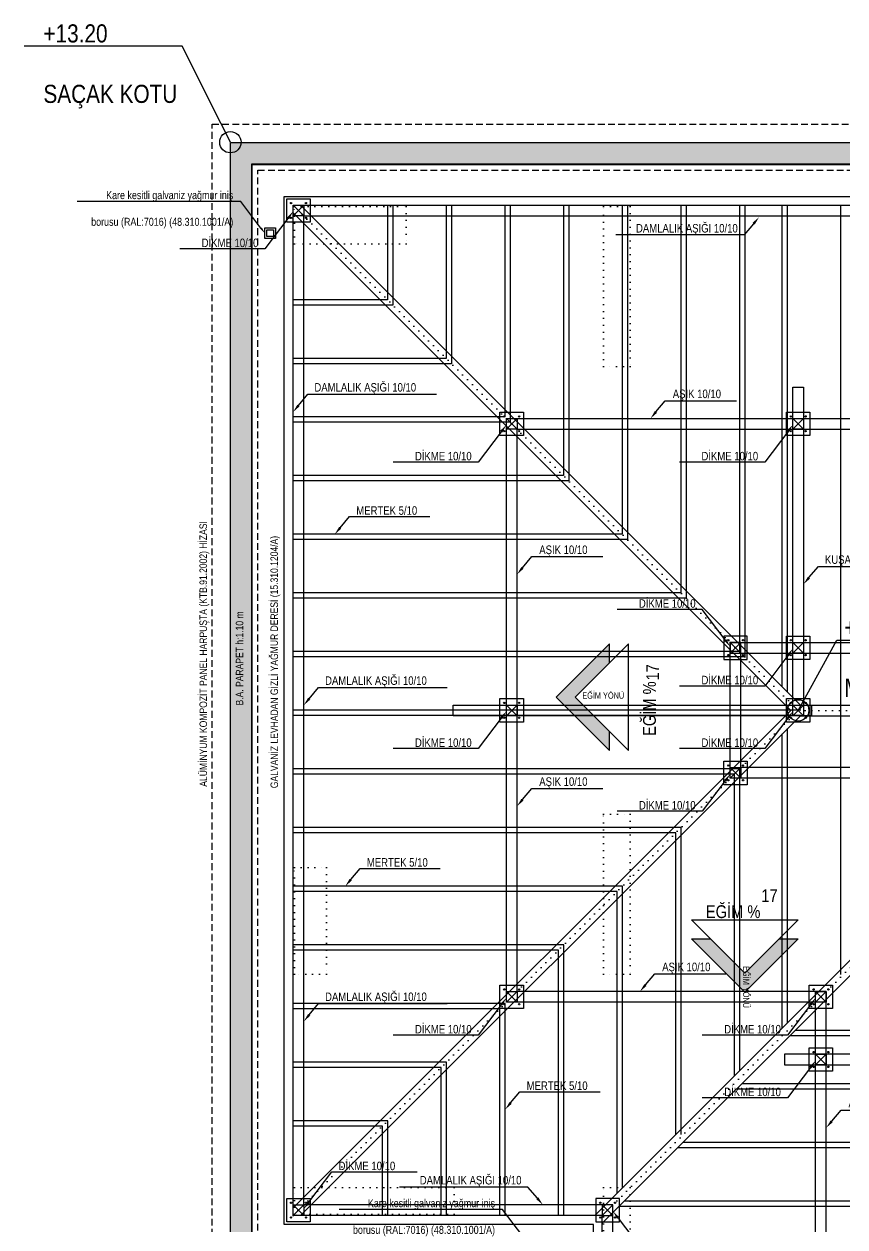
# Model space of a CAD drawing. Header units: inches. Extents: x 21 to 32698, y 13 to 3712.
# Drawn here: x 20666 to 21436, y 1625 to 2753 of the extents above; entities that cross this region are included whole.
import ezdxf
from ezdxf import colors
from ezdxf.entities.mleader import LeaderData, LeaderLine
from ezdxf.math import Vec2, Vec3

# ---------------------------------------------------------------- set-up
doc = ezdxf.new("R2010")
doc.units = ezdxf.units.IN
doc.header["$MEASUREMENT"] = 0
doc.linetypes.add('DOT', pattern=[6.35, 0, -6.35])
doc.linetypes.add('HIDDEN', pattern=[9.525, 6.35, -3.175])
for name, color, linetype, lineweight in [('Z_MİM_-KM-ALUMINIUM-20', 8, 'Continuous', 25), ('Z_MİM_-KM-BEAM-RAY', 8, 'DOT', 25), ('Z_MİM_-KM-DETL-TEXT', 8, 'Continuous', 25), ('Z_MİM_-KM-DRAINER', 8, 'Continuous', 25), ('Z_MİM_-KM-IRON-09', 8, 'Continuous', 25), ('Z_MİM_-KM-PATTERN-00', 8, 'Continuous', 25), ('Z_MİM_-KM-PATTERN-09', 8, 'Continuous', 25), ('Z_MİM_-KM-RAIN GUTTER', 8, 'Continuous', 25), ('Z_MİM_-KM-ROOF-AŞIK', 8, 'Continuous', 25), ('Z_MİM_-KM-ROOF-DİKME', 8, 'Continuous', 25), ('Z_MİM_-KM-ROOF-KUŞAKLAMA', 8, 'Continuous', 25), ('Z_MİM_-KM-ROOF-MAHYA AŞIĞI', 8, 'Continuous', 25), ('Z_MİM_-KM-ROOF-MERTEK', 8, 'Continuous', 25), ('Z_MİM_-KM-ROOF-RAY', 8, 'DOT', 25), ('Z_MİM_-KM-STRC-CONCRETE', 8, 'Continuous', 25), ('Z_MİM_-KM-TEXT-DETAIL', 8, 'Continuous', 25), ('Z_MİM_-KM-TEXT-SYMB', 8, 'Continuous', 25), ('Z_MİM_00', 8, 'Continuous', 25)]:
    doc.layers.add(name, color=color, linetype=linetype, lineweight=lineweight)
doc.styles.add('-KM-OLCU', font='ARIALN.TTF')
doc.styles.add('Arial Narrow', font='ARIALN.TTF', dxfattribs={"height": 8})
doc.styles.add('YAZI K.P. POZ', font='ARIALN.TTF', dxfattribs={"height": 10})

# ---------------------------------------------------------------- blocks, each defined once
blk = doc.blocks.new('-KM-Kolon_İz')
at = {"layer": 'Z_MİM_-KM-BEAM-RAY'}
for points in [[(0, 0), (105, 0), (105, -35), (0, -35)], [(290, 0), (315, 0), (315, -150), (290, -150)], [(290, -570), (315, -570), (315, -720), (290, -720)], [(0, -620), (30, -620), (30, -720), (0, -720)], [(0, -920), (150, -920), (150, -945), (0, -945)], [(290, -920), (315, -920), (315, -1070), (290, -1070)]]:
    blk.add_lwpolyline(points, close=True, dxfattribs=at)
blk = doc.blocks.new('A$C53B90D11')
at = {"layer": 'Z_MİM_-KM-TEXT-DETAIL', "color": 7, "insert": (57.1, 1.5, -100915.3), "char_height": 7, "width": 891.619, "attachment_point": 9, "rotation": 0.0108, "style": 'YAZI K.P. POZ'}
blk.add_mtext('\\pxi-2,l3,t4;GALVANİZ LEVHADAN GİZLİ YAĞMUR DERESİ{\\A1; }(15.310.1204/A)', dxfattribs=at)
blk = doc.blocks.new('A$C744C2893')
at = {"layer": 'Z_MİM_-KM-TEXT-DETAIL', "color": 7, "insert": (38, 2.5, -100915.3), "char_height": 7, "width": 891.619, "attachment_point": 9, "rotation": 0.0108, "style": 'YAZI K.P. POZ'}
blk.add_mtext('\\A1;\\pxi-3,l4,t4;B.A.^IPARAPET h:1.10 m', dxfattribs=at)
blk = doc.blocks.new('A$C90d01a21')
at = {"layer": 'Z_MİM_-KM-TEXT-DETAIL', "color": 7, "insert": (0, 15.5), "char_height": 7, "width": 337.922, "attachment_point": 1, "rotation": 0.0217, "style": 'YAZI K.P. POZ'}
blk.add_mtext('ALÜMİNYUM KOMPOZİT PANEL HARPUŞTA (KTB.91.2002) HİZASI', dxfattribs=at)
blk = doc.blocks.new('*U321')
for p, q in [((-50, 0), (0, -50)), ((-50, 0), (50, 0)), ((0, -50), (50, 0)), ((-50, -17.8), (0, -67.8)), ((-50, -17.8), (-32.2, -17.8)), ((0, -67.8), (50, -17.8)), ((32.2, -17.8), (50, -17.8))]:
    blk.add_line(p, q)
at = {"layer": 'Z_MİM_-KM-PATTERN-00'}
for points in [[(0, -67.8), (-50, -17.8), (0, -50), (-32.2, -17.8)], [(0, -67.8), (0, -50), (50, -17.8), (32.2, -17.8)]]:
    blk.add_solid(points, dxfattribs=at)
at = {"color": 7, "insert": (-36.5, 13.6), "char_height": 12, "attachment_point": 1, "style": '-KM-OLCU'}
blk.add_mtext_dynamic_manual_height_columns('EĞİM % ', width=2146.306, gutter_width=500, heights=[0], dxfattribs=at)
at = {"color": 7, "insert": (4.4, -43.4), "char_height": 6, "attachment_point": 1, "rotation": 270, "style": '-KM-OLCU'}
blk.add_mtext_dynamic_manual_height_columns('EĞİM YÖNÜ', width=2146.306, gutter_width=500, heights=[0], dxfattribs=at)
at = {"color": 7, "style": '-KM-OLCU'}
blk.add_attdef('AÇISI', (15.5, 16.9), '', height=12, dxfattribs=at)
blk = doc.blocks.new('*U323')
for p, q in [((-67.8, 0), (-17.8, 50)), ((-50, 0), (0, 50)), ((-17.8, 32.2), (-17.8, 50)), ((0, -50), (0, 50)), ((-17.8, -50), (-67.8, 0)), ((0, -50), (-50, 0)), ((-17.8, -50), (-17.8, -32.2))]:
    blk.add_line(p, q)
at = {"layer": 'Z_MİM_-KM-PATTERN-00'}
for points in [[(-67.8, 0), (-50, 0), (-17.8, 50), (-17.8, 32.2)], [(-67.8, 0), (-17.8, -50), (-50, 0), (-17.8, -32.2)]]:
    blk.add_solid(points, dxfattribs=at)
at = {"color": 7, "insert": (13.6, -36.5), "char_height": 12, "attachment_point": 1, "rotation": 90, "style": '-KM-OLCU'}
blk.add_mtext_dynamic_manual_height_columns('EĞİM % ', width=2146.306, gutter_width=500, heights=[0], dxfattribs=at)
at = {"color": 7, "insert": (-43.4, 4.4), "char_height": 6, "attachment_point": 1, "style": '-KM-OLCU'}
blk.add_mtext_dynamic_manual_height_columns('EĞİM YÖNÜ', width=2146.306, gutter_width=500, heights=[0], dxfattribs=at)
at = {"color": 7, "style": '-KM-OLCU'}
blk.add_attdef('AÇISI', (28.6, 15.5), '', height=12, rotation=90, dxfattribs=at)
blk = doc.blocks.new('_Origin')
at = {"linetype": 'ByBlock'}
blk.add_line((0, 0), (-1, 0), dxfattribs=at)
blk.add_circle((0, 0), 0.5, dxfattribs=at)
blk = doc.blocks.new('*U324')
for p, q in [((23429.4, 1722.7), (23439.4, 1732.7)), ((23439.4, 1722.7), (23429.4, 1732.7))]:
    blk.add_line(p, q)
at = {"ltscale": 0.2}
blk.add_lwpolyline([(23439.4, 1722.7), (23429.4, 1722.7), (23429.4, 1732.7), (23439.4, 1732.7)], close=True, dxfattribs=at)
at = {"layer": 'Z_MİM_-KM-IRON-09', "ltscale": 0.2}
blk.add_lwpolyline([(23445.4, 1716.7), (23423.4, 1716.7), (23423.4, 1738.7), (23445.4, 1738.7)], close=True, dxfattribs=at)
for centre in [(23427.5, 1734.7), (23441.4, 1734.7), (23427.5, 1720.8), (23441.4, 1720.8)]:
    blk.add_circle(centre, 0.621, dxfattribs=at)
at = {"layer": 'Z_MİM_-KM-DETL-TEXT', "color": 7}
ml = blk.add_multileader_mtext('Standard', dxfattribs=at)
ml.set_content('\\A1;{\\fMicrosoft Sans Serif|b0|i0|c162|p34;\\W0.8;DİKME 10/10}', color=7, style='Arial Narrow')
ml.set_leader_properties()
ml.build(insert=Vec2(0, 0))
ml.multileader.update_dxf_attribs({"text_left_attachment_type": 6, "text_right_attachment_type": 6, "dogleg_length": 5, "arrow_head_size": 8})
ctx = ml.context
ctx.base_point, ctx.char_height, ctx.arrow_head_size, ctx.landing_gap_size, ctx.plane_origin = Vec3(23341.6, 1691.8), 8, 8, 2.11, Vec3(23265.8, 1759.2)
ctx.left_attachment, ctx.right_attachment = 6, 6
notes = []
notes.append((ctx, [(0, (1, 1, 0), (23403, 1691.8), (-1, 0), 5.28, [(0, [(23429.4, 1726.7)], 0, [])])]))
ctx.mtext.insert, ctx.mtext.width, ctx.mtext.line_spacing_factor, ctx.mtext.flow_direction = Vec3(23343.7, 1701.4), 112.052, 2, 5
for ctx, leaders in notes:
    for number, flags, end, landing, length, lines in leaders:
        leader = LeaderData()
        leader.index, (leader.has_last_leader_line, leader.has_dogleg_vector, leader.attachment_direction) = number, flags
        leader.last_leader_point, leader.dogleg_vector, leader.dogleg_length = Vec3(end), Vec3(landing), length
        for number, points, colour, breaks in lines:
            line = LeaderLine()
            line.index, line.vertices, line.color, line.breaks = number, Vec3.list(points), colors.encode_raw_color(colour), breaks
            leader.lines.append(line)
        ctx.leaders.append(leader)
blk = doc.blocks.new('*U327')
for p, q in [((23439.4, 1732.7), (23429.4, 1722.7)), ((23429.4, 1732.7), (23439.4, 1722.7))]:
    blk.add_line(p, q)
at = {"ltscale": 0.2}
blk.add_lwpolyline([(23429.4, 1732.7), (23439.4, 1732.7), (23439.4, 1722.7), (23429.4, 1722.7)], close=True, dxfattribs=at)
at = {"layer": 'Z_MİM_-KM-IRON-09', "ltscale": 0.2}
blk.add_lwpolyline([(23423.4, 1738.7), (23445.4, 1738.7), (23445.4, 1716.7), (23423.4, 1716.7)], close=True, dxfattribs=at)
for centre in [(23427.5, 1734.7), (23441.4, 1734.7), (23427.5, 1720.8), (23441.4, 1720.8)]:
    blk.add_circle(centre, 0.621, dxfattribs=at)
at = {"layer": 'Z_MİM_-KM-DETL-TEXT', "color": 7}
ml = blk.add_multileader_mtext('Standard', dxfattribs=at)
ml.set_content('\\A1;{\\fMicrosoft Sans Serif|b0|i0|c162|p34;\\W0.8;DİKME 10/10}', color=7, style='Arial Narrow')
ml.set_leader_properties()
ml.build(insert=Vec2(0, 0))
ml.multileader.update_dxf_attribs({"text_left_attachment_type": 6, "text_right_attachment_type": 6, "dogleg_length": 5, "arrow_head_size": 8})
ctx = ml.context
ctx.base_point, ctx.char_height, ctx.arrow_head_size, ctx.landing_gap_size, ctx.plane_origin = Vec3(23471.1, 1763.6), 8, 8, 2.11, Vec3(23603.1, 1696.3)
ctx.left_attachment, ctx.right_attachment, ctx.text_align_type = 6, 6, 2
notes = []
notes.append((ctx, [(0, (1, 1, 0), (23465.9, 1763.6), (1, 0), 5.28, [(0, [(23439.4, 1728.7)], 0, [])])]))
ctx.mtext.insert, ctx.mtext.width, ctx.mtext.alignment, ctx.mtext.line_spacing_factor, ctx.mtext.flow_direction = Vec3(23525.2, 1773.2), 112.052, 3, 2, 5
for ctx, leaders in notes:
    for number, flags, end, landing, length, lines in leaders:
        leader = LeaderData()
        leader.index, (leader.has_last_leader_line, leader.has_dogleg_vector, leader.attachment_direction) = number, flags
        leader.last_leader_point, leader.dogleg_vector, leader.dogleg_length = Vec3(end), Vec3(landing), length
        for number, points, colour, breaks in lines:
            line = LeaderLine()
            line.index, line.vertices, line.color, line.breaks = number, Vec3.list(points), colors.encode_raw_color(colour), breaks
            leader.lines.append(line)
        ctx.leaders.append(leader)
blk = doc.blocks.new('*U328')
for p, q in [((23439.4, 1722.7), (23429.4, 1732.7)), ((23429.4, 1722.7), (23439.4, 1732.7))]:
    blk.add_line(p, q)
at = {"ltscale": 0.2}
blk.add_lwpolyline([(23429.4, 1722.7), (23439.4, 1722.7), (23439.4, 1732.7), (23429.4, 1732.7)], close=True, dxfattribs=at)
at = {"layer": 'Z_MİM_-KM-IRON-09', "ltscale": 0.2}
blk.add_lwpolyline([(23423.4, 1716.7), (23445.4, 1716.7), (23445.4, 1738.7), (23423.4, 1738.7)], close=True, dxfattribs=at)
for centre in [(23427.5, 1734.7), (23441.4, 1734.7), (23427.5, 1720.8), (23441.4, 1720.8)]:
    blk.add_circle(centre, 0.621, dxfattribs=at)
at = {"layer": 'Z_MİM_-KM-DETL-TEXT', "color": 7}
ml = blk.add_multileader_mtext('Standard', dxfattribs=at)
ml.set_content('\\A1;{\\fMicrosoft Sans Serif|b0|i0|c162|p34;\\W0.8;DİKME 10/10}', color=7, style='Arial Narrow')
ml.set_leader_properties()
ml.build(insert=Vec2(0, 0))
ml.multileader.update_dxf_attribs({"text_left_attachment_type": 6, "text_right_attachment_type": 6, "dogleg_length": 5, "arrow_head_size": 8})
ctx = ml.context
ctx.base_point, ctx.char_height, ctx.arrow_head_size, ctx.landing_gap_size, ctx.plane_origin = Vec3(23471.1, 1691.8), 8, 8, 2.11, Vec3(23603.1, 1759.2)
ctx.left_attachment, ctx.right_attachment, ctx.text_align_type = 6, 6, 2
notes = []
notes.append((ctx, [(0, (1, 1, 0), (23465.9, 1691.8), (1, 0), 5.28, [(0, [(23439.4, 1726.7)], 0, [])])]))
ctx.mtext.insert, ctx.mtext.width, ctx.mtext.alignment, ctx.mtext.line_spacing_factor, ctx.mtext.flow_direction = Vec3(23525.2, 1701.4), 112.052, 3, 2, 5
for ctx, leaders in notes:
    for number, flags, end, landing, length, lines in leaders:
        leader = LeaderData()
        leader.index, (leader.has_last_leader_line, leader.has_dogleg_vector, leader.attachment_direction) = number, flags
        leader.last_leader_point, leader.dogleg_vector, leader.dogleg_length = Vec3(end), Vec3(landing), length
        for number, points, colour, breaks in lines:
            line = LeaderLine()
            line.index, line.vertices, line.color, line.breaks = number, Vec3.list(points), colors.encode_raw_color(colour), breaks
            leader.lines.append(line)
        ctx.leaders.append(leader)
blk = doc.blocks.new('*U329')
for p, q in [((23429.4, 1732.7), (23439.4, 1722.7)), ((23439.4, 1732.7), (23429.4, 1722.7))]:
    blk.add_line(p, q)
at = {"ltscale": 0.2}
blk.add_lwpolyline([(23439.4, 1732.7), (23429.4, 1732.7), (23429.4, 1722.7), (23439.4, 1722.7)], close=True, dxfattribs=at)
at = {"layer": 'Z_MİM_-KM-IRON-09', "ltscale": 0.2}
blk.add_lwpolyline([(23445.4, 1738.7), (23423.4, 1738.7), (23423.4, 1716.7), (23445.4, 1716.7)], close=True, dxfattribs=at)
for centre in [(23427.5, 1734.7), (23441.4, 1734.7), (23427.5, 1720.8), (23441.4, 1720.8)]:
    blk.add_circle(centre, 0.621, dxfattribs=at)
at = {"layer": 'Z_MİM_-KM-DETL-TEXT', "color": 7}
ml = blk.add_multileader_mtext('Standard', dxfattribs=at)
ml.set_content('\\A1;{\\fMicrosoft Sans Serif|b0|i0|c162|p34;\\W0.8;DİKME 10/10}', color=7, style='Arial Narrow')
ml.set_leader_properties()
ml.build(insert=Vec2(0, 0))
ml.multileader.update_dxf_attribs({"text_left_attachment_type": 6, "text_right_attachment_type": 6, "dogleg_length": 5, "arrow_head_size": 8})
ctx = ml.context
ctx.base_point, ctx.char_height, ctx.arrow_head_size, ctx.landing_gap_size, ctx.plane_origin = Vec3(23341.6, 1763.6), 8, 8, 2.11, Vec3(23265.8, 1696.3)
ctx.left_attachment, ctx.right_attachment = 6, 6
notes = []
notes.append((ctx, [(0, (1, 1, 0), (23403, 1763.6), (-1, 0), 5.28, [(0, [(23429.4, 1728.7)], 0, [])])]))
ctx.mtext.insert, ctx.mtext.width, ctx.mtext.line_spacing_factor, ctx.mtext.flow_direction = Vec3(23343.7, 1773.2), 112.052, 2, 5
for ctx, leaders in notes:
    for number, flags, end, landing, length, lines in leaders:
        leader = LeaderData()
        leader.index, (leader.has_last_leader_line, leader.has_dogleg_vector, leader.attachment_direction) = number, flags
        leader.last_leader_point, leader.dogleg_vector, leader.dogleg_length = Vec3(end), Vec3(landing), length
        for number, points, colour, breaks in lines:
            line = LeaderLine()
            line.index, line.vertices, line.color, line.breaks = number, Vec3.list(points), colors.encode_raw_color(colour), breaks
            leader.lines.append(line)
        ctx.leaders.append(leader)
blk = doc.blocks.new('*U331')
at = {"layer": 'Z_MİM_-KM-DETL-TEXT', "color": 7}
ml = blk.add_multileader_mtext('Standard', dxfattribs=at)
ml.set_content('\\A1;{\\fMicrosoft Sans Serif|b0|i0|c162|p34;\\W0.8;DAMLALIK AŞIĞI 10/10}', color=7, style='Arial Narrow')
ml.set_leader_properties()
ml.build(insert=Vec2(0, 0))
ml.multileader.update_dxf_attribs({"text_left_attachment_type": 6, "text_right_attachment_type": 6, "dogleg_length": 5, "arrow_head_size": 8})
ctx = ml.context
ctx.base_point, ctx.char_height, ctx.arrow_head_size, ctx.landing_gap_size, ctx.plane_origin = Vec3(-117.5, -16.7), 8, 8, 2.11, Vec3(-165.7, 32.5)
ctx.left_attachment, ctx.right_attachment = 6, 6
notes = []
notes.append((ctx, [(0, (1, 1, 0), (-13.9, -16.7), (-1, 0), 5.28, [(0, [(0, 0)], 0, [])])]))
ctx.mtext.insert, ctx.mtext.width, ctx.mtext.line_spacing_factor, ctx.mtext.flow_direction = Vec3(-115.4, -6.4), 112.052, 2, 5
for ctx, leaders in notes:
    for number, flags, end, landing, length, lines in leaders:
        leader = LeaderData()
        leader.index, (leader.has_last_leader_line, leader.has_dogleg_vector, leader.attachment_direction) = number, flags
        leader.last_leader_point, leader.dogleg_vector, leader.dogleg_length = Vec3(end), Vec3(landing), length
        for number, points, colour, breaks in lines:
            line = LeaderLine()
            line.index, line.vertices, line.color, line.breaks = number, Vec3.list(points), colors.encode_raw_color(colour), breaks
            leader.lines.append(line)
        ctx.leaders.append(leader)
blk = doc.blocks.new('*U332')
at = {"layer": 'Z_MİM_-KM-DETL-TEXT', "color": 7}
ml = blk.add_multileader_mtext('Standard', dxfattribs=at)
ml.set_content('\\A1;{\\fMicrosoft Sans Serif|b0|i0|c162|p34;\\W0.8;DAMLALIK AŞIĞI 10/10}', color=7, style='Arial Narrow')
ml.set_leader_properties()
ml.build(insert=Vec2(0, 0))
ml.multileader.update_dxf_attribs({"text_left_attachment_type": 6, "text_right_attachment_type": 6, "dogleg_length": 5, "arrow_head_size": 8})
ctx = ml.context
ctx.base_point, ctx.char_height, ctx.arrow_head_size, ctx.landing_gap_size, ctx.plane_origin = Vec3(19.2, 16.7), 8, 8, 2.11, Vec3(165.7, -32.5)
ctx.left_attachment, ctx.right_attachment, ctx.text_align_type = 6, 6, 2
notes = []
notes.append((ctx, [(0, (1, 1, 0), (13.9, 16.7), (1, 0), 5.28, [(0, [(0, 0)], 0, [])])]))
ctx.mtext.insert, ctx.mtext.width, ctx.mtext.alignment, ctx.mtext.line_spacing_factor, ctx.mtext.flow_direction = Vec3(115.4, 27.1), 112.052, 3, 2, 5
for ctx, leaders in notes:
    for number, flags, end, landing, length, lines in leaders:
        leader = LeaderData()
        leader.index, (leader.has_last_leader_line, leader.has_dogleg_vector, leader.attachment_direction) = number, flags
        leader.last_leader_point, leader.dogleg_vector, leader.dogleg_length = Vec3(end), Vec3(landing), length
        for number, points, colour, breaks in lines:
            line = LeaderLine()
            line.index, line.vertices, line.color, line.breaks = number, Vec3.list(points), colors.encode_raw_color(colour), breaks
            leader.lines.append(line)
        ctx.leaders.append(leader)
blk = doc.blocks.new('*U330')
at = {"layer": 'Z_MİM_-KM-DETL-TEXT', "color": 7}
ml = blk.add_multileader_mtext('Standard', dxfattribs=at)
ml.set_content('\\A1;{\\fMicrosoft Sans Serif|b0|i0|c162|p34;\\W0.8;DAMLALIK AŞIĞI 10/10}', color=7, style='Arial Narrow')
ml.set_leader_properties()
ml.build(insert=Vec2(0, 0))
ml.multileader.update_dxf_attribs({"text_left_attachment_type": 6, "text_right_attachment_type": 6, "dogleg_length": 5, "arrow_head_size": 8})
ctx = ml.context
ctx.base_point, ctx.char_height, ctx.arrow_head_size, ctx.landing_gap_size, ctx.plane_origin = Vec3(-117.5, 16.7), 8, 8, 2.11, Vec3(-165.7, -32.5)
ctx.left_attachment, ctx.right_attachment = 6, 6
notes = []
notes.append((ctx, [(0, (1, 1, 0), (-13.9, 16.7), (-1, 0), 5.28, [(0, [(0, 0)], 0, [])])]))
ctx.mtext.insert, ctx.mtext.width, ctx.mtext.line_spacing_factor, ctx.mtext.flow_direction = Vec3(-115.4, 27.1), 112.052, 2, 5
for ctx, leaders in notes:
    for number, flags, end, landing, length, lines in leaders:
        leader = LeaderData()
        leader.index, (leader.has_last_leader_line, leader.has_dogleg_vector, leader.attachment_direction) = number, flags
        leader.last_leader_point, leader.dogleg_vector, leader.dogleg_length = Vec3(end), Vec3(landing), length
        for number, points, colour, breaks in lines:
            line = LeaderLine()
            line.index, line.vertices, line.color, line.breaks = number, Vec3.list(points), colors.encode_raw_color(colour), breaks
            leader.lines.append(line)
        ctx.leaders.append(leader)
blk = doc.blocks.new('*U334')
at = {"layer": 'Z_MİM_-KM-DETL-TEXT', "color": 7}
ml = blk.add_multileader_mtext('Standard', dxfattribs=at)
ml.set_content('\\A1;{\\fMicrosoft Sans Serif|b0|i0|c162|p34;\\W0.8;AŞIK 10/10}', color=7, style='Arial Narrow')
ml.set_leader_properties()
ml.build(insert=Vec2(0, 0))
ml.multileader.update_dxf_attribs({"text_left_attachment_type": 6, "text_right_attachment_type": 6, "dogleg_length": 5, "arrow_head_size": 8})
ctx = ml.context
ctx.base_point, ctx.char_height, ctx.arrow_head_size, ctx.landing_gap_size, ctx.plane_origin = Vec3(19.2, 16.7), 8, 8, 2.11, Vec3(165.7, -32.5)
ctx.left_attachment, ctx.right_attachment, ctx.text_align_type = 6, 6, 2
notes = []
notes.append((ctx, [(0, (1, 1, 0), (13.9, 16.7), (1, 0), 5.28, [(0, [(0, 0)], 0, [])])]))
ctx.mtext.insert, ctx.mtext.width, ctx.mtext.alignment, ctx.mtext.line_spacing_factor, ctx.mtext.flow_direction = Vec3(66.1, 27.1), 112.052, 3, 2, 5
for ctx, leaders in notes:
    for number, flags, end, landing, length, lines in leaders:
        leader = LeaderData()
        leader.index, (leader.has_last_leader_line, leader.has_dogleg_vector, leader.attachment_direction) = number, flags
        leader.last_leader_point, leader.dogleg_vector, leader.dogleg_length = Vec3(end), Vec3(landing), length
        for number, points, colour, breaks in lines:
            line = LeaderLine()
            line.index, line.vertices, line.color, line.breaks = number, Vec3.list(points), colors.encode_raw_color(colour), breaks
            leader.lines.append(line)
        ctx.leaders.append(leader)
blk = doc.blocks.new('*U335')
at = {"layer": 'Z_MİM_-KM-DETL-TEXT', "color": 7}
ml = blk.add_multileader_mtext('Standard', dxfattribs=at)
ml.set_content('\\A1;{\\fMicrosoft Sans Serif|b0|i0|c162|p34;\\W0.8;MERTEK 5/10}', color=7, style='Arial Narrow')
ml.set_leader_properties()
ml.build(insert=Vec2(0, 0))
ml.multileader.update_dxf_attribs({"text_left_attachment_type": 6, "text_right_attachment_type": 6, "dogleg_length": 5, "arrow_head_size": 8})
ctx = ml.context
ctx.base_point, ctx.char_height, ctx.arrow_head_size, ctx.landing_gap_size, ctx.plane_origin = Vec3(19.2, 16.7), 8, 8, 2.11, Vec3(165.7, -32.5)
ctx.left_attachment, ctx.right_attachment, ctx.text_align_type = 6, 6, 2
notes = []
notes.append((ctx, [(0, (1, 1, 0), (13.9, 16.7), (1, 0), 5.28, [(0, [(0, 0)], 0, [])])]))
ctx.mtext.insert, ctx.mtext.width, ctx.mtext.alignment, ctx.mtext.line_spacing_factor, ctx.mtext.flow_direction = Vec3(77.3, 26.3), 112.052, 3, 2, 5
for ctx, leaders in notes:
    for number, flags, end, landing, length, lines in leaders:
        leader = LeaderData()
        leader.index, (leader.has_last_leader_line, leader.has_dogleg_vector, leader.attachment_direction) = number, flags
        leader.last_leader_point, leader.dogleg_vector, leader.dogleg_length = Vec3(end), Vec3(landing), length
        for number, points, colour, breaks in lines:
            line = LeaderLine()
            line.index, line.vertices, line.color, line.breaks = number, Vec3.list(points), colors.encode_raw_color(colour), breaks
            leader.lines.append(line)
        ctx.leaders.append(leader)
blk = doc.blocks.new('*U336')
at = {"layer": 'Z_MİM_-KM-DETL-TEXT', "color": 7}
ml = blk.add_multileader_mtext('Standard', dxfattribs=at)
ml.set_content('\\A1;{\\fMicrosoft Sans Serif|b0|i0|c162|p34;\\W0.8;KUŞAKLAMA 10/10}', color=7, style='Arial Narrow')
ml.set_leader_properties()
ml.build(insert=Vec2(0, 0))
ml.multileader.update_dxf_attribs({"text_left_attachment_type": 6, "text_right_attachment_type": 6, "dogleg_length": 5, "arrow_head_size": 8})
ctx = ml.context
ctx.base_point, ctx.char_height, ctx.arrow_head_size, ctx.landing_gap_size, ctx.plane_origin = Vec3(19.2, 16.7), 8, 8, 2.11, Vec3(165.7, -32.5)
ctx.left_attachment, ctx.right_attachment, ctx.text_align_type = 6, 6, 2
notes = []
notes.append((ctx, [(0, (1, 1, 0), (13.9, 16.7), (1, 0), 5.28, [(0, [(0, 0)], 0, [])])]))
ctx.mtext.insert, ctx.mtext.width, ctx.mtext.alignment, ctx.mtext.line_spacing_factor, ctx.mtext.flow_direction = Vec3(99.6, 27.1), 112.052, 3, 2, 5
for ctx, leaders in notes:
    for number, flags, end, landing, length, lines in leaders:
        leader = LeaderData()
        leader.index, (leader.has_last_leader_line, leader.has_dogleg_vector, leader.attachment_direction) = number, flags
        leader.last_leader_point, leader.dogleg_vector, leader.dogleg_length = Vec3(end), Vec3(landing), length
        for number, points, colour, breaks in lines:
            line = LeaderLine()
            line.index, line.vertices, line.color, line.breaks = number, Vec3.list(points), colors.encode_raw_color(colour), breaks
            leader.lines.append(line)
        ctx.leaders.append(leader)
blk = doc.blocks.new('*U339')
at = {"layer": 'Z_MİM_-KM-DRAINER'}
for points in [[(145.2, 12.5), (155.2, 12.5), (155.2, 2.5), (145.2, 2.5)], [(147.2, 10.5), (153.2, 10.5), (153.2, 4.5), (147.2, 4.5)]]:
    blk.add_lwpolyline(points, close=True, dxfattribs=at)
at = {"layer": 'Z_MİM_-KM-DETL-TEXT', "color": 7}
ml = blk.add_multileader_mtext('Standard', dxfattribs=at)
ml.set_content('{\\fArial|b0|i0|c162|p34;\\W0.8;Kare kesitli galvaniz yağmur iniş borusu (RAL:7016)\\H1.00004x; (48.310.1001/A\\H0.99996x;)}', color=7, style='Arial Narrow')
ml.set_leader_properties()
ml.build(insert=Vec2(0, 0))
ml.multileader.update_dxf_attribs({"text_left_attachment_type": 6, "text_right_attachment_type": 6, "dogleg_length": 5, "arrow_head_size": 6})
ctx = ml.context
ctx.base_point, ctx.char_height, ctx.arrow_head_size, ctx.plane_origin = Vec3(-18.8, 37.2), 7.5, 6, Vec3(32.3, 148.9)
ctx.left_attachment, ctx.right_attachment, ctx.text_align_type = 6, 6, 2
notes = []
notes.append((ctx, [(0, (1, 1, 0), (122.6, 37.2), (-1, 0), 5, [(0, [(145.2, 7.5)], 0, [])])]))
ctx.mtext.insert, ctx.mtext.width, ctx.mtext.defined_height, ctx.mtext.alignment, ctx.mtext.line_spacing_factor, ctx.mtext.flow_direction = Vec3(115.6, 46.9), 144.822, 1.83, 3, 2, 5
for ctx, leaders in notes:
    for number, flags, end, landing, length, lines in leaders:
        leader = LeaderData()
        leader.index, (leader.has_last_leader_line, leader.has_dogleg_vector, leader.attachment_direction) = number, flags
        leader.last_leader_point, leader.dogleg_vector, leader.dogleg_length = Vec3(end), Vec3(landing), length
        for number, points, colour, breaks in lines:
            line = LeaderLine()
            line.index, line.vertices, line.color, line.breaks = number, Vec3.list(points), colors.encode_raw_color(colour), breaks
            leader.lines.append(line)
        ctx.leaders.append(leader)
blk = doc.blocks.new('*U342')
at = {"layer": 'Z_MİM_-KM-DRAINER'}
for points in [[(145.2, 12.5), (155.2, 12.5), (155.2, 2.5), (145.2, 2.5)], [(147.2, 10.5), (153.2, 10.5), (153.2, 4.5), (147.2, 4.5)]]:
    blk.add_lwpolyline(points, close=True, dxfattribs=at)
at = {"layer": 'Z_MİM_-KM-DETL-TEXT', "color": 7}
ml = blk.add_multileader_mtext('Standard', dxfattribs=at)
ml.set_content('{\\fArial|b0|i0|c162|p34;\\W0.8;Kare kesitli galvaniz yağmur iniş borusu (RAL:7016)\\H1.00004x; (48.310.1001/A\\H0.99996x;)}', color=7, style='Arial Narrow')
ml.set_leader_properties()
ml.build(insert=Vec2(0, 0))
ml.multileader.update_dxf_attribs({"text_left_attachment_type": 6, "text_right_attachment_type": 6, "dogleg_length": 5, "arrow_head_size": 6})
ctx = ml.context
ctx.base_point, ctx.char_height, ctx.arrow_head_size, ctx.plane_origin = Vec3(-18.8, 37.2), 7.5, 6, Vec3(32.3, 148.9)
ctx.left_attachment, ctx.right_attachment, ctx.text_align_type = 6, 6, 2
notes = []
notes.append((ctx, [(0, (1, 1, 0), (122.6, 37.2), (-1, 0), 5, [(0, [(145.2, 7.5)], 0, [])])]))
ctx.mtext.insert, ctx.mtext.width, ctx.mtext.defined_height, ctx.mtext.alignment, ctx.mtext.line_spacing_factor, ctx.mtext.flow_direction = Vec3(115.6, 46.9), 144.822, 1.83, 3, 2, 5
for ctx, leaders in notes:
    for number, flags, end, landing, length, lines in leaders:
        leader = LeaderData()
        leader.index, (leader.has_last_leader_line, leader.has_dogleg_vector, leader.attachment_direction) = number, flags
        leader.last_leader_point, leader.dogleg_vector, leader.dogleg_length = Vec3(end), Vec3(landing), length
        for number, points, colour, breaks in lines:
            line = LeaderLine()
            line.index, line.vertices, line.color, line.breaks = number, Vec3.list(points), colors.encode_raw_color(colour), breaks
            leader.lines.append(line)
        ctx.leaders.append(leader)

msp = doc.modelspace()

# ---------------------------------------------------------------- hatches: boundary and pattern name
at = {"layer": 'Z_MİM_-KM-PATTERN-09'}
h = msp.add_hatch(dxfattribs=at)
h.set_pattern_fill('ANSI33', color=256)
h.set_pattern_definition([(45, (21209.84, 982.0826), (-4.490128, 4.490128), []), (45, (21214.3304, 982.0826), (-4.490128, 4.490128), [3.175, -1.5875])])
h.paths.add_polyline_path([(24769.8, 922.1), (21149.8, 922.1), (21149.8, 1577.1), (20859.8, 1577.1), (20859.8, 2642.1), (24769.8, 2642.1)])
h.paths.add_polyline_path([(24749.8, 942.1), (21169.8, 942.1), (21169.8, 1597.1), (20879.8, 1597.1), (20879.8, 2622.1), (24749.8, 2622.1)], flags=16)

# ---------------------------------------------------------------- linework, layer by layer
at = {"layer": 'Z_MİM_-KM-ALUMINIUM-20', "linetype": 'HIDDEN'}
for points in [[(24787.1, 904.8), (21132.6, 904.8), (21132.6, 1559.8), (20842.6, 1559.8), (20842.6, 2659.3), (24787.1, 2659.3)], [(24744.1, 947.8), (21175.6, 947.8), (21175.6, 1602.8), (20885.6, 1602.8), (20885.6, 2616.3), (24744.1, 2616.3)]]:
    msp.add_lwpolyline(points, close=True, dxfattribs=at)
at = {"layer": 'Z_MİM_-KM-RAIN GUTTER'}
for points in [[(24749.3, 942.6), (21170.3, 942.6), (21170.3, 1597.6), (20880.3, 1597.6), (20880.3, 2621.6), (24749.3, 2621.6)], [(24719.3, 972.6), (21200.3, 972.6), (21200.3, 1627.6), (20910.3, 1627.6), (20910.3, 2591.6), (24719.3, 2591.6)]]:
    msp.add_lwpolyline(points, close=True, dxfattribs=at)
at = {"layer": 'Z_MİM_-KM-ROOF-AŞIK'}
for points in [[(24711, 980.9), (21208.6, 980.9), (21208.6, 1635.9), (20918.6, 1635.9), (20918.6, 2583.3), (24711, 2583.3)], [(24701, 990.9), (21218.6, 990.9), (21218.6, 1645.9), (20928.6, 1645.9), (20928.6, 2573.3), (24701, 2573.3)], [(24511, 1180.9), (21408.6, 1180.9), (21408.6, 1835.9), (21118.6, 1835.9), (21118.6, 2383.3), (24511, 2383.3)], [(24501, 1190.9), (21418.6, 1190.9), (21418.6, 1845.9), (21128.6, 1845.9), (21128.6, 2373.3), (24501, 2373.3)], [(24301, 1390.9), (21618.6, 1390.9), (21618.6, 2045.9), (21328.6, 2045.9), (21328.6, 2173.3), (24301, 2173.3)], [(24291, 1400.9), (21628.6, 1400.9), (21628.6, 2055.9), (21338.6, 2055.9), (21338.6, 2163.3), (24291, 2163.3)]]:
    msp.add_lwpolyline(points, close=True, dxfattribs=at)
at = {"layer": 'Z_MİM_-KM-ROOF-KUŞAKLAMA'}
msp.add_lwpolyline([(21387.3, 2104.6), (21387.3, 2412.6), (21397.3, 2412.6), (21397.3, 2104.6)], dxfattribs=at)
for points in [[(21068.6, 2104.6), (21068.6, 2114.6), (21404.7, 2114.6), (21404.7, 2104.6)], [(21859.3, 1777.1), (21859.3, 1787.1), (21379.3, 1787.1), (21379.3, 1777.1)]]:
    msp.add_lwpolyline(points, close=True, dxfattribs=at)
at = {"layer": 'Z_MİM_-KM-ROOF-MAHYA AŞIĞI', "ltscale": 1.5}
for p, q in [((21394.4, 2114.6), (20925.7, 2583.3)), ((21385.3, 2109.6), (20918.6, 2576.2)), ((20918.6, 1643), (21385.3, 2109.6)), ((21394.4, 2114.6), (21684.4, 2114.6)), ((20925.7, 1635.9), (21394.4, 2104.6)), ((21201.6, 1635.9), (21670.3, 2104.6)), ((21208.6, 1628.8), (21682.3, 2102.5)), ((21394.4, 2104.6), (21670.3, 2104.6))]:
    msp.add_line(p, q, dxfattribs=at)
at = {"layer": 'Z_MİM_-KM-ROOF-MERTEK'}
for points in [[(21342.2, 2583.3), (21342.2, 2159.7), (20918.6, 2159.7)], [(21287.2, 2583.3), (21287.2, 2214.7), (20918.6, 2214.7)], [(21232.2, 2583.3), (21232.2, 2269.7), (20918.6, 2269.7)], [(21177.2, 2583.3), (21177.2, 2324.7), (20918.6, 2324.7)], [(21122.2, 2583.3), (21122.2, 2379.7), (20918.6, 2379.7)], [(21067.2, 2583.3), (21067.2, 2434.7), (20918.6, 2434.7)], [(21012.2, 2583.3), (21012.2, 2489.7), (20918.6, 2489.7)], [(21337.2, 2583.3), (21337.2, 2164.7), (20918.6, 2164.7)], [(21282.2, 2583.3), (21282.2, 2219.7), (20918.6, 2219.7)], [(21227.2, 2583.3), (21227.2, 2274.7), (20918.6, 2274.7)], [(21172.2, 2583.3), (21172.2, 2329.7), (20918.6, 2329.7)], [(21117.2, 2583.3), (21117.2, 2384.7), (20918.6, 2384.7)], [(21062.2, 2583.3), (21062.2, 2439.7), (20918.6, 2439.7)], [(21007.2, 2583.3), (21007.2, 2494.7), (20918.6, 2494.7)], [(21377.3, 2131.7), (21377.3, 2583.3)], [(21382.3, 2126.7), (21382.3, 2583.3)], [(21384.4, 1804.6), (21987.3, 1804.6), (21987.3, 2583.3)], [(21389.4, 1809.6), (21982.3, 1809.6), (21982.3, 2583.3)], [(21432.3, 1861.9), (21432.3, 2583.3)], [(21394.7, 2109.7), (20918.6, 2109.7)], [(21394.7, 2104.7), (20918.6, 2104.7)], [(21377.3, 1811.6), (21377.3, 2087.5)], [(21382.3, 1816.6), (21382.3, 2092.5)], [(21337.5, 1771.8), (21337.5, 2054.7), (20918.6, 2054.7)], [(21332.5, 1766.8), (21332.5, 2049.7), (20918.6, 2049.7)], [(21282.5, 1711.8), (21282.5, 1999.7), (20918.6, 1999.7)], [(21277.5, 1711.8), (21277.5, 1994.7), (20918.6, 1994.7)], [(21227.5, 1661.8), (21227.5, 1944.7), (20918.6, 1944.7)], [(21222.5, 1656.8), (21222.5, 1939.7), (20918.6, 1939.7)], [(21172.5, 1635.9), (21172.5, 1889.7), (20918.6, 1889.7)], [(21167.5, 1635.9), (21167.5, 1884.7), (20918.6, 1884.7)], [(21117.5, 1635.9), (21117.5, 1834.7), (20918.6, 1834.7)], [(21112.5, 1635.9), (21112.5, 1829.7), (20918.6, 1829.7)], [(21062.5, 1635.9), (21062.5, 1779.7), (20918.6, 1779.7)], [(21057.5, 1635.9), (21057.5, 1774.7), (20918.6, 1774.7)], [(21334.4, 1754.6), (21982.3, 1754.6), (21982.3, 980.9)], [(21339.4, 1759.6), (21987.3, 1759.6), (21987.3, 980.9)], [(21007.5, 1635.9), (21007.5, 1724.7), (20918.6, 1724.7)], [(21002.5, 1635.9), (21002.5, 1719.7), (20918.6, 1719.7)], [(21284.4, 1704.6), (21932.3, 1704.6), (21932.3, 980.9)], [(21279.4, 1699.6), (21927.3, 1699.6), (21927.3, 980.9)], [(21229.3, 1649.6), (21877.3, 1649.6), (21877.3, 980.9)], [(21224.4, 1644.6), (21872.3, 1644.6), (21872.3, 980.9)]]:
    msp.add_lwpolyline(points, dxfattribs=at)
at = {"layer": 'Z_MİM_-KM-ROOF-RAY'}
for p, q in [((21392.3, 2109.6), (20918.6, 2583.3)), ((20918.6, 1635.9), (21392.3, 2109.6)), ((21208.6, 1635.9), (21682.3, 2109.6)), ((21392.3, 2109.6), (21682.3, 2109.6))]:
    msp.add_line(p, q, dxfattribs=at)
at = {"layer": 'Z_MİM_-KM-STRC-CONCRETE'}
for points in [[(24769.8, 922.1), (21149.8, 922.1), (21149.8, 1577.1), (20859.8, 1577.1), (20859.8, 2642.1), (24769.8, 2642.1)], [(24749.8, 942.1), (21169.8, 942.1), (21169.8, 1597.1), (20879.8, 1597.1), (20879.8, 2622.1), (24749.8, 2622.1)]]:
    msp.add_lwpolyline(points, close=True, dxfattribs=at)

# ---------------------------------------------------------------- block references
at = {"layer": 'Z_MİM_-KM-BEAM-RAY'}
msp.add_blockref('-KM-Kolon_İz', (20919.8, 2582.1), dxfattribs=at)
at = {"layer": 'Z_MİM_-KM-ROOF-DİKME'}
for name, p in [('*U324', (-2510.8, 850.6)), ('*U324', (-2310.8, 650.6)), ('*U324', (-2042.1, 650.6)), ('*U329', (-2100.8, 440.6)), ('*U324', (-2042.1, 440.6)), ('*U324', (-2310.8, 381.9)), ('*U324', (-2042.1, 381.9)), ('*U324', (-2100.8, 323.2)), ('*U324', (-2310.8, 113.2)), ('*U324', (-2020.8, 113.2)), ('*U324', (-2020.8, 54.4)), ('*U327', (-2510.8, -86.8)), ('*U328', (-2220.8, -86.8))]:
    msp.add_blockref(name, p, dxfattribs=at)
at = {"layer": 'Z_MİM_-KM-TEXT-DETAIL'}
for name, p, rotation in [('A$C90d01a21', (20846.4, 2038), 90), ('A$C53B90D11', (20908, 2216.1, 0), 90.01082637590699), ('A$C744C2893', (20874.5, 2164.4), 90)]:
    msp.add_blockref(name, p, dxfattribs=dict(at, rotation=rotation))
at = {"layer": 'Z_MİM_-KM-TEXT-SYMB'}
msp.add_blockref('*U323', (21233.2, 2122.1), dxfattribs=at).add_auto_attribs({'AÇISI': '17'})
ref = msp.add_blockref('*U321', (21342.2, 1913.2), dxfattribs=at)
ref.add_attrib('AÇISI', '17', (21357.7, 1929.8), dxfattribs={"layer": '0', "color": 7, "height": 12, "style": '-KM-OLCU'})
at = {"layer": 'Z_MİM_00'}
for name, p in [('*U339', (20746.9, 2549.6)), ('*U331', (21355.6, 2572.1)), ('*U332', (20918.6, 2389.4)), ('*U334', (21253.8, 2383.3)), ('*U335', (20957.7, 2274.7)), ('*U334', (21128.6, 2237.1)), ('*U336', (21397.3, 2227.9)), ('*U332', (20928.6, 2114.4)), ('*U334', (21128.6, 2019.7)), ('*U335', (20967.6, 1944.7)), ('*U334', (21243.9, 1845.9)), ('*U332', (20928.6, 1817.9)), ('*U335', (21117.5, 1735.3)), ('*U334', (21418.6, 1718.1)), ('*U330', (21152.8, 1645.9)), ('*U342', (20992.4, 1604.3))]:
    msp.add_blockref(name, p, dxfattribs=at)

# ---------------------------------------------------------------- leaders
at = {"layer": 'Z_MİM_-KM-DETL-TEXT', "color": 7}
ml = msp.add_multileader_mtext('Standard', dxfattribs=at)
ml.set_content('+13.20 \\PSAÇAK KOTU', color=7, style='Arial Narrow')
ml.set_leader_properties()
ml.set_arrow_properties(name='ORIGIN')
ml.build(insert=Vec2(0, 0))
ml.multileader.update_dxf_attribs({"text_left_attachment_type": 6, "text_right_attachment_type": 6, "dogleg_length": 5, "arrow_head_size": 20})
ctx = ml.context
ctx.base_point, ctx.char_height, ctx.arrow_head_size, ctx.plane_origin = Vec3(20682.5, 2732.4), 17, 20, Vec3(20804.7, 2843.5)
ctx.left_attachment, ctx.right_attachment = 6, 6
notes = []
notes.append((ctx, [(0, (1, 1, 0), (20814.5, 2732.4), (-1, 0), 5, [(0, [(20859.8, 2642.4)], 0, [])])]))
ctx.mtext.insert, ctx.mtext.width, ctx.mtext.line_spacing_factor, ctx.mtext.flow_direction = Vec3(20684.5, 2752.9), 168.884, 2, 5
ml = msp.add_multileader_mtext('Standard', dxfattribs=at)
ml.set_content('+14.50\\PMAHYA KOTU', color=7, style='Arial Narrow')
ml.set_leader_properties()
ml.set_arrow_properties(name='ORIGIN')
ml.build(insert=Vec2(0, 0))
ml.multileader.update_dxf_attribs({"text_left_attachment_type": 6, "text_right_attachment_type": 6, "dogleg_length": 5, "arrow_head_size": 20})
ctx = ml.context
ctx.base_point, ctx.char_height, ctx.arrow_head_size, ctx.plane_origin = Vec3(21433.6, 2175.5), 17, 20, Vec3(21337.2, 2310.6)
ctx.left_attachment, ctx.right_attachment = 6, 6
notes.append((ctx, [(0, (1, 1, 0), (21428.6, 2175.5), (1, 0), 5, [(0, [(21392.3, 2109.6)], 0, [])])]))
ctx.mtext.insert, ctx.mtext.width, ctx.mtext.line_spacing_factor, ctx.mtext.flow_direction = Vec3(21435.6, 2195.9), 168.884, 2, 5
for ctx, leaders in notes:
    for number, flags, end, landing, length, lines in leaders:
        leader = LeaderData()
        leader.index, (leader.has_last_leader_line, leader.has_dogleg_vector, leader.attachment_direction) = number, flags
        leader.last_leader_point, leader.dogleg_vector, leader.dogleg_length = Vec3(end), Vec3(landing), length
        for number, points, colour, breaks in lines:
            line = LeaderLine()
            line.index, line.vertices, line.color, line.breaks = number, Vec3.list(points), colors.encode_raw_color(colour), breaks
            leader.lines.append(line)
        ctx.leaders.append(leader)

doc.saveas('drawing.dxf')
